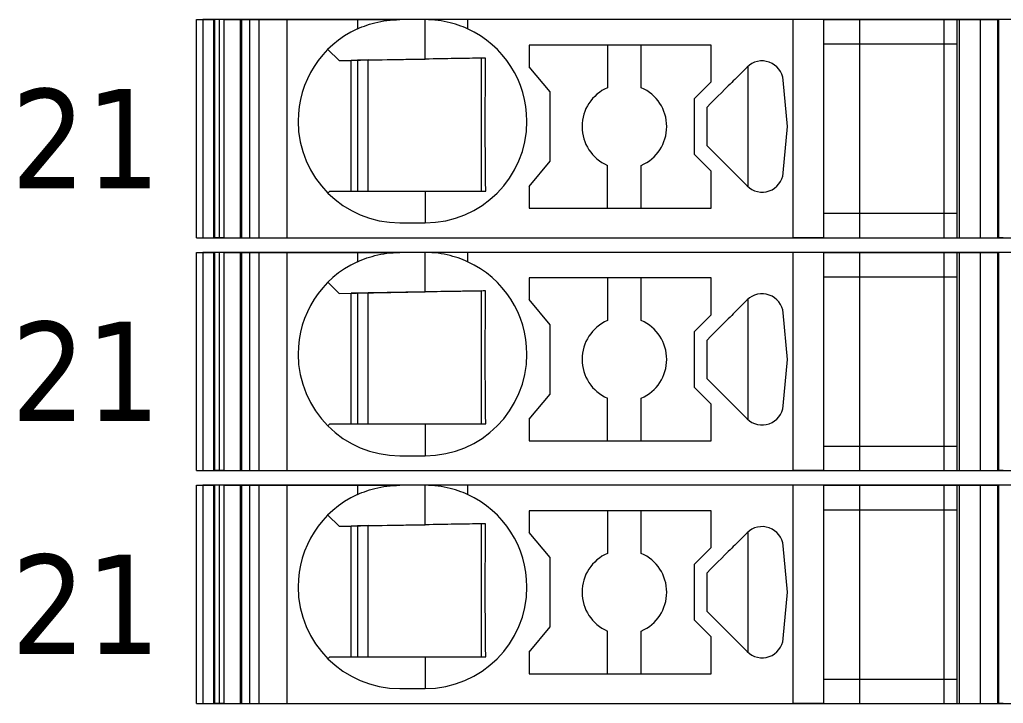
# Model space of a CAD drawing. Header units: millimetres. Extents: x 0 to 1680, y 0 to 1188.
# Drawn here: x 868.68 to 891.89, y 429.85 to 446 of the extents above; entities that cross this region are included whole.
import ezdxf
from ezdxf.enums import TextEntityAlignment as Align

# ---------------------------------------------------------------- set-up
doc = ezdxf.new("R2010")
doc.units = ezdxf.units.MM
for name, color, linetype, lineweight in [('EPLAN309', 5, 'Continuous', 5), ('EPLAN493', 5, 'Continuous', 5), ('MAIN-1', 7, 'Continuous', 5), ('MAIN-2', 7, 'Continuous', 5)]:
    doc.layers.add(name, color=color, linetype=linetype, lineweight=lineweight)
doc.styles.add('Tahoma', font='')
doc.styles.get('Tahoma').set_extended_font_data('Tahoma')

# ---------------------------------------------------------------- blocks, each defined once
blk = doc.blocks.new('EPLSYM_LibrarySPECIAL_Symbol12_Variant0_Placement8_17')
at = {"layer": 'EPLAN309', "lineweight": 13, "ltscale": 16}
blk.add_lwpolyline([(0, -5.15), (68.15, -5.15), (68.15, 0), (0, 0)], close=True, dxfattribs=at)
at = {"layer": 'EPLAN493', "color": 5, "style": 'Tahoma'}
blk.add_attdef('17_20450', text='', height=2.3478, dxfattribs=at).set_placement((0, -21.83478), align=Align.MIDDLE_RIGHT)
blk = doc.blocks.new('EPLSYM_LibrarySPECIAL_Symbol12_Variant0_Placement8_18')
at = {"layer": 'EPLAN309', "lineweight": 13, "ltscale": 16}
blk.add_lwpolyline([(0, -5.15), (68.15, -5.15), (68.15, 0), (0, 0)], close=True, dxfattribs=at)
at = {"layer": 'EPLAN493', "color": 5, "style": 'Tahoma'}
blk.add_attdef('17_20450', text='', height=2.3478, dxfattribs=at).set_placement((0, -21.83478), align=Align.MIDDLE_RIGHT)
blk = doc.blocks.new('EPLSYM_LibrarySPECIAL_Symbol12_Variant0_Placement8_19')
at = {"layer": 'EPLAN309', "lineweight": 13, "ltscale": 16}
blk.add_lwpolyline([(0, -5.15), (68.15, -5.15), (68.15, 0), (0, 0)], close=True, dxfattribs=at)
at = {"layer": 'EPLAN493', "color": 5, "style": 'Tahoma'}
blk.add_attdef('17_20450', text='', height=2.3478, dxfattribs=at).set_placement((0, -21.83478), align=Align.MIDDLE_RIGHT)

msp = doc.modelspace()

# ---------------------------------------------------------------- linework, layer by layer
at = {"layer": 'MAIN-1'}
for p, q in [((872.85, 446), (873.284, 446)), ((872.85, 440.85), (872.85, 446)), ((873.393, 446), (873.284, 446)), ((873.284, 440.85), (873.284, 446)), ((873.501, 446), (873.393, 446)), ((873.393, 440.85), (873.393, 446)), ((873.501, 446), (876.65, 446)), ((873.501, 440.85), (873.501, 446)), ((876.65, 446), (877.65, 446)), ((876.65, 446), (876.65, 445.782)), ((877.201, 445.958), (877.272, 445.97)), ((877.272, 445.97), (877.346, 445.981)), ((877.346, 445.981), (877.421, 445.989)), ((877.421, 445.989), (877.497, 445.995)), ((877.497, 445.995), (877.573, 445.999)), ((877.573, 445.999), (877.65, 446)), ((878.25, 446), (877.65, 446)), ((878.327, 445.999), (878.25, 446)), ((879.25, 446), (878.25, 446)), ((878.25, 445.068), (878.25, 446)), ((878.403, 445.995), (878.327, 445.999)), ((878.479, 445.989), (878.403, 445.995)), ((878.554, 445.981), (878.479, 445.989)), ((878.628, 445.97), (878.554, 445.981)), ((878.699, 445.958), (878.628, 445.97)), ((886.932, 446), (879.25, 446)), ((879.25, 446), (879.25, 445.782)), ((887.65, 446), (886.932, 446)), ((886.932, 440.85), (886.932, 446)), ((887.65, 446), (890.8, 446)), ((887.65, 446), (887.65, 440.85)), ((890.8, 446), (891.35, 446)), ((890.8, 446), (890.8, 440.85)), ((891.35, 446), (891.784, 446)), ((891.35, 446), (891.35, 440.85)), ((891.893, 446), (891.784, 446)), ((891.784, 440.85), (891.784, 446)), ((876.65, 445.782), (876.702, 445.805)), ((876.702, 445.805), (876.756, 445.827)), ((876.756, 445.827), (876.813, 445.849)), ((876.813, 445.849), (876.872, 445.87)), ((876.872, 445.87), (876.933, 445.89)), ((876.933, 445.89), (876.997, 445.909)), ((876.997, 445.909), (877.063, 445.927)), ((877.063, 445.927), (877.131, 445.943)), ((877.131, 445.943), (877.201, 445.958)), ((878.769, 445.943), (878.699, 445.958)), ((878.837, 445.927), (878.769, 445.943)), ((878.903, 445.909), (878.837, 445.927)), ((878.967, 445.89), (878.903, 445.909)), ((879.028, 445.87), (878.967, 445.89)), ((879.087, 445.849), (879.028, 445.87)), ((879.144, 445.827), (879.087, 445.849)), ((879.198, 445.805), (879.144, 445.827)), ((879.25, 445.782), (879.198, 445.805)), ((875.953, 445.297), (876.217, 445.033)), ((880.7, 445.4), (880.7, 444.889)), ((885, 445.4), (880.7, 445.4)), ((882.55, 445.4), (882.55, 444.392)), ((883.35, 444.392), (883.35, 445.4)), ((885, 444.529), (885, 445.4)), ((887.65, 445.425), (890.8, 445.425)), ((876.217, 445.033), (878.25, 445.068)), ((876.5, 441.95), (876.5, 445.038)), ((876.65, 445.04), (876.65, 441.95)), ((876.9, 441.95), (876.9, 445.045)), ((878.345, 445.07), (878.25, 445.068)), ((878.438, 445.071), (878.345, 445.07)), ((878.53, 445.073), (878.438, 445.071)), ((878.618, 445.075), (878.53, 445.073)), ((878.703, 445.076), (878.618, 445.075)), ((878.786, 445.077), (878.703, 445.076)), ((878.865, 445.079), (878.786, 445.077)), ((878.943, 445.08), (878.865, 445.079)), ((879.017, 445.081), (878.943, 445.08)), ((879.09, 445.082), (879.017, 445.081)), ((879.16, 445.084), (879.09, 445.082)), ((879.229, 445.085), (879.16, 445.084)), ((879.297, 445.086), (879.229, 445.085)), ((879.363, 445.087), (879.297, 445.086)), ((879.428, 445.088), (879.363, 445.087)), ((879.491, 445.089), (879.428, 445.088)), ((879.554, 445.09), (879.491, 445.089)), ((879.615, 445.091), (879.554, 445.09)), ((879.579, 441.95), (879.579, 445.091)), ((879.676, 445.092), (879.615, 445.091)), ((879.676, 445.022), (879.676, 445.092)), ((879.673, 444.803), (879.674, 444.877)), ((879.673, 444.727), (879.673, 444.803)), ((879.674, 444.877), (879.675, 444.95)), ((879.675, 444.95), (879.676, 445.022)), ((881.2, 444.293), (880.7, 444.889)), ((885.784, 444.816), (885.752, 444.785)), ((885.815, 444.847), (885.784, 444.816)), ((885.846, 444.879), (885.815, 444.847)), ((885.867, 444.898), (885.867, 442.052)), ((879.67, 444.488), (879.671, 444.57)), ((879.671, 444.57), (879.672, 444.649)), ((879.672, 444.649), (879.673, 444.727)), ((885.558, 444.59), (885.521, 444.553)), ((885.594, 444.626), (885.558, 444.59)), ((885.627, 444.659), (885.594, 444.626)), ((885.658, 444.691), (885.627, 444.659)), ((885.69, 444.722), (885.658, 444.691)), ((885.721, 444.753), (885.69, 444.722)), ((885.752, 444.785), (885.721, 444.753)), ((886.802, 443.475), (886.698, 444.572)), ((879.669, 444.317), (879.67, 444.404)), ((879.67, 444.404), (879.67, 444.488)), ((884.6, 444.129), (885, 444.529)), ((885.323, 444.356), (885.242, 444.274)), ((885.402, 444.434), (885.323, 444.356)), ((885.443, 444.475), (885.402, 444.434)), ((885.483, 444.515), (885.443, 444.475)), ((885.521, 444.553), (885.483, 444.515)), ((879.668, 444.132), (879.669, 444.226)), ((879.668, 444.034), (879.668, 444.132)), ((879.669, 444.226), (879.669, 444.317)), ((881.2, 442.657), (881.2, 444.293)), ((884.6, 444.129), (884.6, 442.821)), ((885.072, 444.104), (884.986, 444.018)), ((885.158, 444.19), (885.072, 444.104)), ((885.242, 444.274), (885.158, 444.19)), ((879.667, 443.931), (879.668, 444.034)), ((879.667, 443.824), (879.667, 443.931)), ((884.986, 444.018), (884.9, 443.932)), ((884.9, 443.802), (884.9, 443.932)), ((879.667, 443.713), (879.667, 443.824)), ((879.667, 443.6), (879.667, 443.713)), ((884.9, 443.671), (884.9, 443.802)), ((884.9, 443.54), (884.9, 443.671)), ((879.667, 443.479), (879.667, 443.6)), ((879.667, 443.361), (879.667, 443.479)), ((884.9, 443.41), (884.9, 443.54)), ((884.9, 443.279), (884.9, 443.41)), ((886.698, 442.378), (886.802, 443.475)), ((879.667, 443.247), (879.667, 443.361)), ((879.668, 443.138), (879.667, 443.247)), ((884.9, 443.148), (884.9, 443.279)), ((879.668, 443.034), (879.668, 443.138)), ((879.669, 442.934), (879.668, 443.034)), ((884.9, 443.018), (884.9, 443.148)), ((884.9, 443.018), (885.846, 442.071)), ((879.669, 442.839), (879.669, 442.934)), ((879.67, 442.748), (879.669, 442.839)), ((879.671, 442.659), (879.67, 442.748)), ((885, 442.421), (884.6, 442.821)), ((879.672, 442.573), (879.671, 442.659)), ((879.672, 442.49), (879.672, 442.573)), ((879.673, 442.408), (879.672, 442.49)), ((880.7, 442.061), (881.2, 442.657)), ((882.55, 441.55), (882.55, 442.558)), ((883.35, 441.55), (883.35, 442.558)), ((879.674, 442.329), (879.673, 442.408)), ((879.675, 442.25), (879.674, 442.329)), ((879.676, 442.174), (879.675, 442.25)), ((885, 441.55), (885, 442.421)), ((879.676, 442.098), (879.676, 442.174)), ((879.677, 442.024), (879.676, 442.098)), ((879.678, 441.95), (879.677, 442.024)), ((880.7, 442.061), (880.7, 441.55)), ((876, 441.95), (875.953, 441.903)), ((876, 441.95), (878.25, 441.95)), ((878.25, 441.95), (878.342, 441.95)), ((878.25, 441.95), (878.25, 441.2)), ((878.342, 441.95), (878.433, 441.95)), ((878.433, 441.95), (878.523, 441.95)), ((878.523, 441.95), (878.61, 441.95)), ((878.61, 441.95), (878.695, 441.95)), ((878.695, 441.95), (878.778, 441.95)), ((878.778, 441.95), (878.858, 441.95)), ((878.858, 441.95), (878.936, 441.95)), ((878.936, 441.95), (879.011, 441.95)), ((879.011, 441.95), (879.085, 441.95)), ((879.085, 441.95), (879.157, 441.95)), ((879.157, 441.95), (879.226, 441.95)), ((879.226, 441.95), (879.295, 441.95)), ((879.295, 441.95), (879.361, 441.95)), ((879.361, 441.95), (879.427, 441.95)), ((879.427, 441.95), (879.491, 441.95)), ((879.491, 441.95), (879.555, 441.95)), ((879.555, 441.95), (879.617, 441.95)), ((879.617, 441.95), (879.678, 441.95)), ((880.7, 441.55), (885, 441.55)), ((887.65, 441.425), (890.8, 441.425)), ((877.65, 441.2), (878.25, 441.2)), ((872.85, 440.85), (873.284, 440.85)), ((873.393, 440.85), (873.284, 440.85)), ((873.501, 440.85), (873.393, 440.85)), ((873.501, 440.85), (886.932, 440.85)), ((887.65, 440.85), (886.932, 440.85)), ((887.65, 440.85), (890.8, 440.85)), ((890.8, 440.85), (891.35, 440.85)), ((891.35, 440.85), (891.784, 440.85)), ((891.893, 440.85), (891.784, 440.85)), ((872.85, 440.5), (873.284, 440.5)), ((872.85, 435.35), (872.85, 440.5)), ((873.393, 440.5), (873.284, 440.5)), ((873.284, 435.35), (873.284, 440.5)), ((873.501, 440.5), (873.393, 440.5)), ((873.393, 435.35), (873.393, 440.5)), ((873.501, 440.5), (876.65, 440.5)), ((873.501, 435.35), (873.501, 440.5)), ((876.65, 440.5), (877.65, 440.5)), ((876.65, 440.5), (876.65, 440.282)), ((876.872, 440.37), (876.933, 440.39)), ((876.933, 440.39), (876.997, 440.409)), ((876.997, 440.409), (877.063, 440.427)), ((877.063, 440.427), (877.131, 440.443)), ((877.131, 440.443), (877.201, 440.458)), ((877.201, 440.458), (877.272, 440.47)), ((877.272, 440.47), (877.346, 440.481)), ((877.346, 440.481), (877.421, 440.489)), ((877.421, 440.489), (877.497, 440.495)), ((877.497, 440.495), (877.573, 440.499)), ((877.573, 440.499), (877.65, 440.5)), ((878.25, 440.5), (877.65, 440.5)), ((878.327, 440.499), (878.25, 440.5)), ((879.25, 440.5), (878.25, 440.5)), ((878.25, 439.568), (878.25, 440.5)), ((878.403, 440.495), (878.327, 440.499)), ((878.479, 440.489), (878.403, 440.495)), ((878.554, 440.481), (878.479, 440.489)), ((878.628, 440.47), (878.554, 440.481)), ((878.699, 440.458), (878.628, 440.47)), ((878.769, 440.443), (878.699, 440.458)), ((878.837, 440.427), (878.769, 440.443)), ((878.903, 440.409), (878.837, 440.427)), ((878.967, 440.39), (878.903, 440.409)), ((879.028, 440.37), (878.967, 440.39)), ((886.932, 440.5), (879.25, 440.5)), ((879.25, 440.5), (879.25, 440.282)), ((887.65, 440.5), (886.932, 440.5)), ((886.932, 435.35), (886.932, 440.5)), ((887.65, 440.5), (890.8, 440.5)), ((887.65, 440.5), (887.65, 435.35)), ((890.8, 440.5), (891.35, 440.5)), ((890.8, 440.5), (890.8, 435.35)), ((891.35, 440.5), (891.784, 440.5)), ((891.35, 440.5), (891.35, 435.35)), ((891.893, 440.5), (891.784, 440.5)), ((891.784, 435.35), (891.784, 440.5)), ((876.65, 440.282), (876.702, 440.305)), ((876.702, 440.305), (876.756, 440.327)), ((876.756, 440.327), (876.813, 440.349)), ((876.813, 440.349), (876.872, 440.37)), ((879.087, 440.349), (879.028, 440.37)), ((879.144, 440.327), (879.087, 440.349)), ((879.198, 440.305), (879.144, 440.327)), ((879.25, 440.282), (879.198, 440.305)), ((887.65, 439.925), (890.8, 439.925)), ((875.953, 439.797), (876.217, 439.533)), ((880.7, 439.9), (880.7, 439.389)), ((885, 439.9), (880.7, 439.9)), ((882.55, 439.9), (882.55, 438.892)), ((883.35, 438.892), (883.35, 439.9)), ((885, 439.029), (885, 439.9)), ((876.217, 439.533), (878.25, 439.568)), ((876.5, 436.45), (876.5, 439.538)), ((876.65, 439.54), (876.65, 436.45)), ((876.9, 436.45), (876.9, 439.545)), ((878.345, 439.57), (878.25, 439.568)), ((878.438, 439.571), (878.345, 439.57)), ((878.53, 439.573), (878.438, 439.571)), ((878.618, 439.575), (878.53, 439.573)), ((878.703, 439.576), (878.618, 439.575)), ((878.786, 439.577), (878.703, 439.576)), ((878.865, 439.579), (878.786, 439.577)), ((878.943, 439.58), (878.865, 439.579)), ((879.017, 439.581), (878.943, 439.58)), ((879.09, 439.582), (879.017, 439.581)), ((879.16, 439.584), (879.09, 439.582)), ((879.229, 439.585), (879.16, 439.584)), ((879.297, 439.586), (879.229, 439.585)), ((879.363, 439.587), (879.297, 439.586)), ((879.428, 439.588), (879.363, 439.587)), ((879.491, 439.589), (879.428, 439.588)), ((879.554, 439.59), (879.491, 439.589)), ((879.615, 439.591), (879.554, 439.59)), ((879.579, 436.45), (879.579, 439.591)), ((879.676, 439.592), (879.615, 439.591)), ((879.675, 439.45), (879.676, 439.522)), ((879.676, 439.522), (879.676, 439.592)), ((879.672, 439.149), (879.673, 439.227)), ((879.673, 439.303), (879.674, 439.377)), ((879.673, 439.227), (879.673, 439.303)), ((879.674, 439.377), (879.675, 439.45)), ((881.2, 438.793), (880.7, 439.389)), ((885.721, 439.253), (885.69, 439.222)), ((885.752, 439.285), (885.721, 439.253)), ((885.784, 439.316), (885.752, 439.285)), ((885.815, 439.347), (885.784, 439.316)), ((885.846, 439.379), (885.815, 439.347)), ((885.867, 439.398), (885.867, 436.552)), ((879.67, 438.988), (879.671, 439.07)), ((879.671, 439.07), (879.672, 439.149)), ((884.6, 438.629), (885, 439.029)), ((885.483, 439.015), (885.443, 438.975)), ((885.521, 439.053), (885.483, 439.015)), ((885.558, 439.09), (885.521, 439.053)), ((885.594, 439.126), (885.558, 439.09)), ((885.627, 439.159), (885.594, 439.126)), ((885.658, 439.191), (885.627, 439.159)), ((885.69, 439.222), (885.658, 439.191)), ((886.802, 437.975), (886.698, 439.072)), ((879.669, 438.817), (879.67, 438.904)), ((879.669, 438.726), (879.669, 438.817)), ((879.67, 438.904), (879.67, 438.988)), ((881.2, 437.157), (881.2, 438.793)), ((885.242, 438.774), (885.158, 438.69)), ((885.323, 438.856), (885.242, 438.774)), ((885.402, 438.934), (885.323, 438.856)), ((885.443, 438.975), (885.402, 438.934)), ((879.667, 438.431), (879.668, 438.534)), ((879.668, 438.632), (879.669, 438.726)), ((879.668, 438.534), (879.668, 438.632)), ((884.6, 438.629), (884.6, 437.321)), ((885.072, 438.604), (884.986, 438.518)), ((885.158, 438.69), (885.072, 438.604)), ((879.667, 438.324), (879.667, 438.431)), ((879.667, 438.213), (879.667, 438.324)), ((884.986, 438.518), (884.9, 438.432)), ((884.9, 438.302), (884.9, 438.432)), ((884.9, 438.171), (884.9, 438.302)), ((879.667, 438.1), (879.667, 438.213)), ((879.667, 437.979), (879.667, 438.1)), ((884.9, 438.04), (884.9, 438.171)), ((879.667, 437.861), (879.667, 437.979)), ((879.667, 437.747), (879.667, 437.861)), ((884.9, 437.91), (884.9, 438.04)), ((884.9, 437.779), (884.9, 437.91)), ((886.698, 436.878), (886.802, 437.975)), ((879.668, 437.638), (879.667, 437.747)), ((879.668, 437.534), (879.668, 437.638)), ((884.9, 437.648), (884.9, 437.779)), ((884.9, 437.518), (884.9, 437.648)), ((879.669, 437.434), (879.668, 437.534)), ((879.669, 437.339), (879.669, 437.434)), ((884.9, 437.518), (885.846, 436.571)), ((879.67, 437.248), (879.669, 437.339)), ((879.671, 437.159), (879.67, 437.248)), ((879.672, 437.073), (879.671, 437.159)), ((880.7, 436.561), (881.2, 437.157)), ((885, 436.921), (884.6, 437.321)), ((879.672, 436.99), (879.672, 437.073)), ((879.673, 436.908), (879.672, 436.99)), ((879.674, 436.829), (879.673, 436.908)), ((882.55, 436.05), (882.55, 437.058)), ((883.35, 436.05), (883.35, 437.058)), ((885, 436.05), (885, 436.921)), ((879.675, 436.75), (879.674, 436.829)), ((879.676, 436.674), (879.675, 436.75)), ((879.676, 436.598), (879.676, 436.674)), ((876, 436.45), (875.953, 436.403)), ((876, 436.45), (878.25, 436.45)), ((878.25, 436.45), (878.342, 436.45)), ((878.25, 436.45), (878.25, 435.7)), ((878.342, 436.45), (878.433, 436.45)), ((878.433, 436.45), (878.523, 436.45)), ((878.523, 436.45), (878.61, 436.45)), ((878.61, 436.45), (878.695, 436.45)), ((878.695, 436.45), (878.778, 436.45)), ((878.778, 436.45), (878.858, 436.45)), ((878.858, 436.45), (878.936, 436.45)), ((878.936, 436.45), (879.011, 436.45)), ((879.011, 436.45), (879.085, 436.45)), ((879.085, 436.45), (879.157, 436.45)), ((879.157, 436.45), (879.226, 436.45)), ((879.226, 436.45), (879.295, 436.45)), ((879.295, 436.45), (879.361, 436.45)), ((879.361, 436.45), (879.427, 436.45)), ((879.427, 436.45), (879.491, 436.45)), ((879.491, 436.45), (879.555, 436.45)), ((879.555, 436.45), (879.617, 436.45)), ((879.617, 436.45), (879.678, 436.45)), ((879.677, 436.524), (879.676, 436.598)), ((879.678, 436.45), (879.677, 436.524)), ((880.7, 436.561), (880.7, 436.05)), ((880.7, 436.05), (885, 436.05)), ((887.65, 435.925), (890.8, 435.925)), ((877.65, 435.7), (878.25, 435.7)), ((872.85, 435.35), (873.284, 435.35)), ((873.393, 435.35), (873.284, 435.35)), ((873.501, 435.35), (873.393, 435.35)), ((873.501, 435.35), (886.932, 435.35)), ((887.65, 435.35), (886.932, 435.35)), ((887.65, 435.35), (890.8, 435.35)), ((890.8, 435.35), (891.35, 435.35)), ((891.35, 435.35), (891.784, 435.35)), ((891.893, 435.35), (891.784, 435.35)), ((872.85, 435), (873.284, 435)), ((872.85, 429.85), (872.85, 435)), ((873.393, 435), (873.284, 435)), ((873.284, 429.85), (873.284, 435)), ((873.501, 435), (873.393, 435)), ((873.393, 429.85), (873.393, 435)), ((873.501, 435), (876.65, 435)), ((873.501, 429.85), (873.501, 435)), ((876.65, 435), (877.65, 435)), ((876.65, 435), (876.65, 434.782)), ((876.702, 434.805), (876.756, 434.827)), ((876.756, 434.827), (876.813, 434.849)), ((876.813, 434.849), (876.872, 434.87)), ((876.872, 434.87), (876.933, 434.89)), ((876.933, 434.89), (876.997, 434.909)), ((876.997, 434.909), (877.063, 434.927)), ((877.063, 434.927), (877.131, 434.943)), ((877.131, 434.943), (877.201, 434.958)), ((877.201, 434.958), (877.272, 434.97)), ((877.272, 434.97), (877.346, 434.981)), ((877.346, 434.981), (877.421, 434.989)), ((877.421, 434.989), (877.497, 434.995)), ((877.497, 434.995), (877.573, 434.999)), ((877.573, 434.999), (877.65, 435)), ((878.25, 435), (877.65, 435)), ((878.327, 434.999), (878.25, 435)), ((879.25, 435), (878.25, 435)), ((878.25, 434.068), (878.25, 435)), ((878.403, 434.995), (878.327, 434.999)), ((878.479, 434.989), (878.403, 434.995)), ((878.554, 434.981), (878.479, 434.989)), ((878.628, 434.97), (878.554, 434.981)), ((878.699, 434.958), (878.628, 434.97)), ((878.769, 434.943), (878.699, 434.958)), ((878.837, 434.927), (878.769, 434.943)), ((878.903, 434.909), (878.837, 434.927)), ((878.967, 434.89), (878.903, 434.909)), ((879.028, 434.87), (878.967, 434.89)), ((879.087, 434.849), (879.028, 434.87)), ((879.144, 434.827), (879.087, 434.849)), ((879.198, 434.805), (879.144, 434.827)), ((886.932, 435), (879.25, 435)), ((879.25, 435), (879.25, 434.782)), ((887.65, 435), (886.932, 435)), ((886.932, 429.85), (886.932, 435)), ((887.65, 435), (890.8, 435)), ((887.65, 435), (887.65, 429.85)), ((890.8, 435), (891.35, 435)), ((890.8, 435), (890.8, 429.85)), ((891.35, 435), (891.784, 435)), ((891.35, 435), (891.35, 429.85)), ((891.893, 435), (891.784, 435)), ((891.784, 429.85), (891.784, 435)), ((876.65, 434.782), (876.702, 434.805)), ((879.25, 434.782), (879.198, 434.805)), ((880.7, 434.4), (880.7, 433.889)), ((885, 434.4), (880.7, 434.4)), ((882.55, 434.4), (882.55, 433.392)), ((883.35, 433.392), (883.35, 434.4)), ((885, 433.529), (885, 434.4)), ((887.65, 434.425), (890.8, 434.425)), ((875.953, 434.297), (876.217, 434.033)), ((876.217, 434.033), (878.25, 434.068)), ((876.5, 430.95), (876.5, 434.038)), ((876.65, 434.04), (876.65, 430.95)), ((876.9, 430.95), (876.9, 434.045)), ((878.345, 434.07), (878.25, 434.068)), ((878.438, 434.071), (878.345, 434.07)), ((878.53, 434.073), (878.438, 434.071)), ((878.618, 434.075), (878.53, 434.073)), ((878.703, 434.076), (878.618, 434.075)), ((878.786, 434.077), (878.703, 434.076)), ((878.865, 434.079), (878.786, 434.077)), ((878.943, 434.08), (878.865, 434.079)), ((879.017, 434.081), (878.943, 434.08)), ((879.09, 434.082), (879.017, 434.081)), ((879.16, 434.084), (879.09, 434.082)), ((879.229, 434.085), (879.16, 434.084)), ((879.297, 434.086), (879.229, 434.085)), ((879.363, 434.087), (879.297, 434.086)), ((879.428, 434.088), (879.363, 434.087)), ((879.491, 434.089), (879.428, 434.088)), ((879.554, 434.09), (879.491, 434.089)), ((879.615, 434.091), (879.554, 434.09)), ((879.579, 430.95), (879.579, 434.091)), ((879.676, 434.092), (879.615, 434.091)), ((879.674, 433.877), (879.675, 433.95)), ((879.675, 433.95), (879.676, 434.022)), ((879.676, 434.022), (879.676, 434.092)), ((881.2, 433.293), (880.7, 433.889)), ((885.867, 433.898), (885.867, 431.052)), ((879.672, 433.649), (879.673, 433.727)), ((879.673, 433.803), (879.674, 433.877)), ((879.673, 433.727), (879.673, 433.803)), ((885.627, 433.659), (885.594, 433.626)), ((885.658, 433.691), (885.627, 433.659)), ((885.69, 433.722), (885.658, 433.691)), ((885.721, 433.753), (885.69, 433.722)), ((885.752, 433.785), (885.721, 433.753)), ((885.784, 433.816), (885.752, 433.785)), ((885.815, 433.847), (885.784, 433.816)), ((885.846, 433.879), (885.815, 433.847)), ((879.67, 433.488), (879.671, 433.57)), ((879.67, 433.404), (879.67, 433.488)), ((879.671, 433.57), (879.672, 433.649)), ((884.6, 433.129), (885, 433.529)), ((885.402, 433.434), (885.323, 433.356)), ((885.443, 433.475), (885.402, 433.434)), ((885.483, 433.515), (885.443, 433.475)), ((885.521, 433.553), (885.483, 433.515)), ((885.558, 433.59), (885.521, 433.553)), ((885.594, 433.626), (885.558, 433.59)), ((886.802, 432.475), (886.698, 433.572)), ((879.668, 433.132), (879.669, 433.226)), ((879.669, 433.317), (879.67, 433.404)), ((879.669, 433.226), (879.669, 433.317)), ((881.2, 431.657), (881.2, 433.293)), ((885.158, 433.19), (885.072, 433.104)), ((885.242, 433.274), (885.158, 433.19)), ((885.323, 433.356), (885.242, 433.274)), ((879.667, 432.931), (879.668, 433.034)), ((879.668, 433.034), (879.668, 433.132)), ((884.6, 433.129), (884.6, 431.821)), ((884.986, 433.018), (884.9, 432.932)), ((885.072, 433.104), (884.986, 433.018)), ((879.667, 432.824), (879.667, 432.931)), ((879.667, 432.713), (879.667, 432.824)), ((884.9, 432.802), (884.9, 432.932)), ((884.9, 432.671), (884.9, 432.802)), ((879.667, 432.6), (879.667, 432.713)), ((879.667, 432.479), (879.667, 432.6)), ((884.9, 432.54), (884.9, 432.671)), ((884.9, 432.41), (884.9, 432.54)), ((879.667, 432.361), (879.667, 432.479)), ((879.667, 432.247), (879.667, 432.361)), ((884.9, 432.279), (884.9, 432.41)), ((884.9, 432.148), (884.9, 432.279)), ((886.698, 431.378), (886.802, 432.475)), ((879.668, 432.138), (879.667, 432.247)), ((879.668, 432.034), (879.668, 432.138)), ((879.669, 431.934), (879.668, 432.034)), ((884.9, 432.018), (884.9, 432.148)), ((879.669, 431.839), (879.669, 431.934)), ((879.67, 431.748), (879.669, 431.839)), ((885, 431.421), (884.6, 431.821)), ((884.9, 432.018), (885.846, 431.071)), ((879.671, 431.659), (879.67, 431.748)), ((879.672, 431.573), (879.671, 431.659)), ((879.672, 431.49), (879.672, 431.573)), ((880.7, 431.061), (881.2, 431.657)), ((879.673, 431.408), (879.672, 431.49)), ((879.674, 431.329), (879.673, 431.408)), ((882.55, 430.55), (882.55, 431.558)), ((883.35, 430.55), (883.35, 431.558)), ((885, 430.55), (885, 431.421)), ((879.675, 431.25), (879.674, 431.329)), ((879.676, 431.174), (879.675, 431.25)), ((879.676, 431.098), (879.676, 431.174)), ((876, 430.95), (875.953, 430.903)), ((876, 430.95), (878.25, 430.95)), ((878.25, 430.95), (878.342, 430.95)), ((878.25, 430.95), (878.25, 430.2)), ((878.342, 430.95), (878.433, 430.95)), ((878.433, 430.95), (878.523, 430.95)), ((878.523, 430.95), (878.61, 430.95)), ((878.61, 430.95), (878.695, 430.95)), ((878.695, 430.95), (878.778, 430.95)), ((878.778, 430.95), (878.858, 430.95)), ((878.858, 430.95), (878.936, 430.95)), ((878.936, 430.95), (879.011, 430.95)), ((879.011, 430.95), (879.085, 430.95)), ((879.085, 430.95), (879.157, 430.95)), ((879.157, 430.95), (879.226, 430.95)), ((879.226, 430.95), (879.295, 430.95)), ((879.295, 430.95), (879.361, 430.95)), ((879.361, 430.95), (879.427, 430.95)), ((879.427, 430.95), (879.491, 430.95)), ((879.491, 430.95), (879.555, 430.95)), ((879.555, 430.95), (879.617, 430.95)), ((879.617, 430.95), (879.678, 430.95)), ((879.677, 431.024), (879.676, 431.098)), ((879.678, 430.95), (879.677, 431.024)), ((880.7, 431.061), (880.7, 430.55)), ((880.7, 430.55), (885, 430.55)), ((887.65, 430.425), (890.8, 430.425)), ((877.65, 430.2), (878.25, 430.2)), ((872.85, 429.85), (873.284, 429.85)), ((873.393, 429.85), (873.284, 429.85)), ((873.501, 429.85), (873.393, 429.85)), ((873.501, 429.85), (886.932, 429.85)), ((887.65, 429.85), (886.932, 429.85)), ((887.65, 429.85), (890.8, 429.85)), ((890.8, 429.85), (891.35, 429.85)), ((891.35, 429.85), (891.784, 429.85)), ((891.893, 429.85), (891.784, 429.85))]:
    msp.add_line(p, q, dxfattribs=at)
for centre, radius, start, end in [((877.65, 443.6), 2.4, 114.6244, 180), ((878.25, 443.6), 2.4, 0, 65.3756), ((886.2, 444.525), 0.5, 5.4404, 135), ((882.95, 443.475), 1, 113.5782, 180), ((882.95, 443.475), 1, 0, 66.4218), ((877.65, 443.6), 2.4, 180, 270), ((878.25, 443.6), 2.4, 270, 0), ((882.95, 443.475), 1, 180, 246.4218), ((882.95, 443.475), 1, 293.5782, 0), ((886.2, 442.425), 0.5, 225, 354.5596), ((877.65, 438.1), 2.4, 114.6244, 180), ((878.25, 438.1), 2.4, 0, 65.3756), ((886.2, 439.025), 0.5, 5.4404, 135), ((882.95, 437.975), 1, 113.5782, 180), ((882.95, 437.975), 1, 0, 66.4218), ((877.65, 438.1), 2.4, 180, 270), ((878.25, 438.1), 2.4, 270, 0), ((882.95, 437.975), 1, 180, 246.4218), ((882.95, 437.975), 1, 293.5782, 0), ((886.2, 436.925), 0.5, 225, 354.5596), ((877.65, 432.6), 2.4, 114.6244, 180), ((878.25, 432.6), 2.4, 0, 65.3756), ((886.2, 433.525), 0.5, 5.4404, 135), ((882.95, 432.475), 1, 113.5782, 180), ((882.95, 432.475), 1, 0, 66.4218), ((877.65, 432.6), 2.4, 180, 270), ((878.25, 432.6), 2.4, 270, 0), ((882.95, 432.475), 1, 180, 246.4218), ((882.95, 432.475), 1, 293.5782, 0), ((886.2, 431.425), 0.5, 225, 354.5596)]:
    msp.add_arc(centre, radius, start, end, dxfattribs=at)
at = {"layer": 'MAIN-2'}
for p, q in [((873.256, 446), (873.256, 440.85)), ((873.889, 440.85), (873.889, 446)), ((873.917, 446), (873.917, 440.85)), ((874.102, 446), (874.102, 440.85)), ((874.32, 446), (874.32, 440.85)), ((874.981, 446), (874.981, 440.85)), ((888.506, 440.85), (888.506, 446)), ((890.491, 446), (890.491, 440.85)), ((890.85, 446), (890.85, 440.85)), ((891.756, 446), (891.756, 440.85)), ((876.217, 445.033), (876.5, 445.038)), ((876.65, 445.042), (876.5, 445.039)), ((876.5, 445.039), (876.5, 445.038)), ((876.5, 445.038), (876.5, 445.038)), ((876.9, 445.048), (876.65, 445.043)), ((876.65, 445.042), (876.65, 445.043)), ((876.65, 445.042), (876.65, 445.04)), ((876.9, 445.053), (879.579, 445.1)), ((876.9, 445.048), (876.9, 445.053)), ((876.9, 445.045), (876.9, 445.048)), ((879.579, 445.1), (879.676, 445.092)), ((879.579, 445.091), (879.579, 445.1)), ((876.65, 441.95), (876.65, 441.95)), ((876.9, 441.95), (876.9, 441.95)), ((873.256, 440.5), (873.256, 435.35)), ((873.889, 435.35), (873.889, 440.5)), ((873.917, 440.5), (873.917, 435.35)), ((874.102, 440.5), (874.102, 435.35)), ((874.32, 440.5), (874.32, 435.35)), ((874.981, 440.5), (874.981, 435.35)), ((888.506, 435.35), (888.506, 440.5)), ((890.491, 440.5), (890.491, 435.35)), ((890.85, 440.5), (890.85, 435.35)), ((891.756, 440.5), (891.756, 435.35)), ((876.217, 439.533), (876.5, 439.538)), ((876.65, 439.542), (876.5, 439.539)), ((876.5, 439.539), (876.5, 439.538)), ((876.5, 439.538), (876.5, 439.538)), ((876.9, 439.548), (876.65, 439.543)), ((876.65, 439.542), (876.65, 439.543)), ((876.65, 439.542), (876.65, 439.54)), ((876.9, 439.553), (879.579, 439.6)), ((876.9, 439.548), (876.9, 439.553)), ((876.9, 439.545), (876.9, 439.548)), ((879.579, 439.6), (879.676, 439.592)), ((879.579, 439.591), (879.579, 439.6)), ((876.65, 436.45), (876.65, 436.45)), ((876.9, 436.45), (876.9, 436.45)), ((873.256, 435), (873.256, 429.85)), ((873.889, 429.85), (873.889, 435)), ((873.917, 435), (873.917, 429.85)), ((874.102, 435), (874.102, 429.85)), ((874.32, 435), (874.32, 429.85)), ((874.981, 435), (874.981, 429.85)), ((888.506, 429.85), (888.506, 435)), ((890.491, 435), (890.491, 429.85)), ((890.85, 435), (890.85, 429.85)), ((891.756, 435), (891.756, 429.85)), ((876.217, 434.033), (876.5, 434.038)), ((876.65, 434.042), (876.5, 434.039)), ((876.5, 434.039), (876.5, 434.038)), ((876.5, 434.038), (876.5, 434.038)), ((876.9, 434.048), (876.65, 434.043)), ((876.65, 434.042), (876.65, 434.043)), ((876.65, 434.042), (876.65, 434.04)), ((876.9, 434.053), (879.579, 434.1)), ((876.9, 434.048), (876.9, 434.053)), ((876.9, 434.045), (876.9, 434.048)), ((879.579, 434.1), (879.676, 434.092)), ((879.579, 434.091), (879.579, 434.1)), ((876.65, 430.95), (876.65, 430.95)), ((876.9, 430.95), (876.9, 430.95))]:
    msp.add_line(p, q, dxfattribs=at)

# ---------------------------------------------------------------- block references
ref = msp.add_blockref('EPLSYM_LibrarySPECIAL_Symbol12_Variant0_Placement8_17', (873, 446))
ref.add_attrib('17_20450', '21', dxfattribs={"layer": 'EPLAN493', "color": 5, "height": 2.3478, "style": 'Tahoma'}).set_placement((872, 443.19), align=Align.MIDDLE_RIGHT)
ref = msp.add_blockref('EPLSYM_LibrarySPECIAL_Symbol12_Variant0_Placement8_18', (873, 440.5))
ref.add_attrib('17_20450', '21', dxfattribs={"layer": 'EPLAN493', "color": 5, "height": 2.3478, "style": 'Tahoma'}).set_placement((872, 437.69), align=Align.MIDDLE_RIGHT)
ref = msp.add_blockref('EPLSYM_LibrarySPECIAL_Symbol12_Variant0_Placement8_19', (873, 435))
ref.add_attrib('17_20450', '21', dxfattribs={"layer": 'EPLAN493', "color": 5, "height": 2.3478, "style": 'Tahoma'}).set_placement((872, 432.19), align=Align.MIDDLE_RIGHT)

doc.saveas('drawing.dxf')
